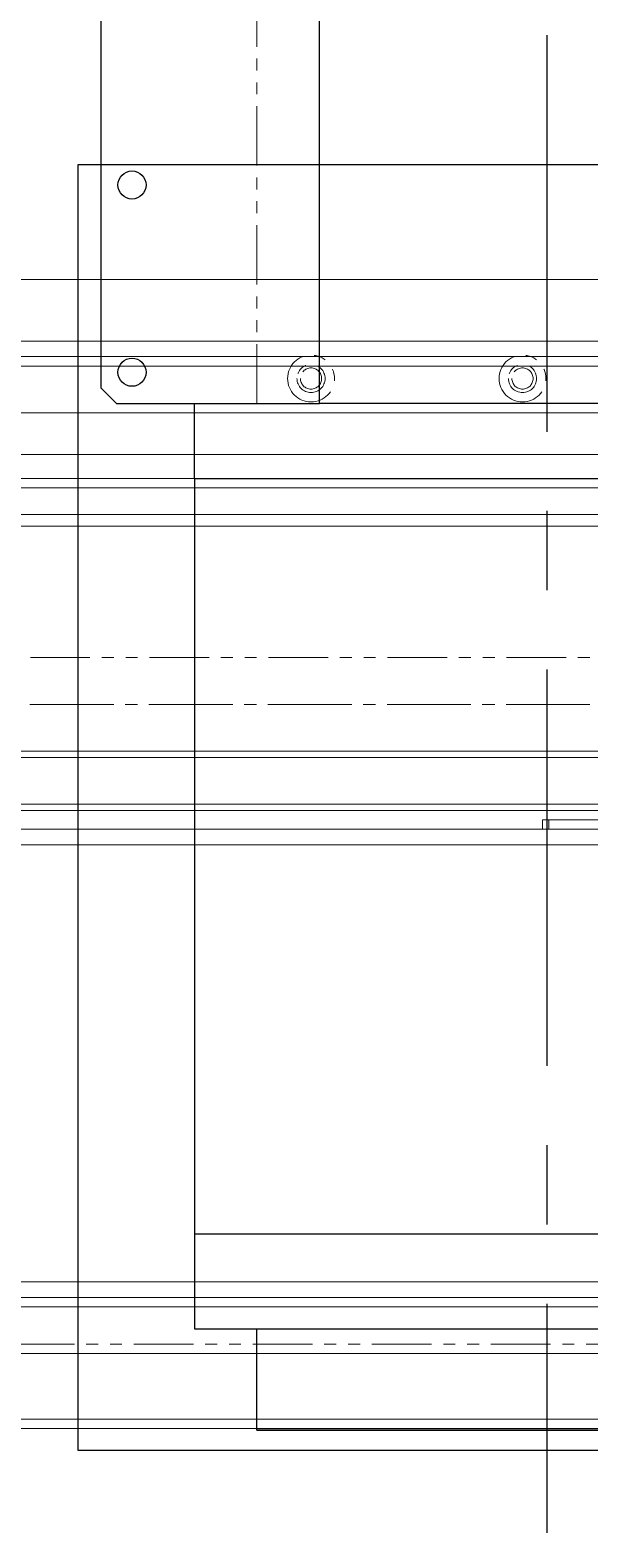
# Model space of a CAD drawing. Extents: x 500 to 100500, y -14500 to 21140.
# Drawn here: x 8303.8 to 8482.8, y -2721.7 to -2243 of the extents above; entities that cross this region are included whole.
import ezdxf

# ---------------------------------------------------------------- set-up
doc = ezdxf.new("R2010")
doc.units = 0
for name, pattern in [('CENTER', [10.16, 6.35, -1.27, 1.27, -1.27]), ('PHANTOM', [12.7, 6.35, -1.27, 1.27, -1.27, 1.27, -1.27]), ('SLD-Solid', [0])]:
    doc.linetypes.add(name, pattern=pattern)
doc.layers.get('0').update_dxf_attribs({"linetype": 'CONTINUOUS'})
doc.layers.add('Center', color=1, linetype='CENTER')
doc.layers.add('D', color=7, linetype='CONTINUOUS')
doc.layers.add('MODEL', color=7, linetype='SLD-Solid', lineweight=15)

# ---------------------------------------------------------------- blocks, each defined once
blk = doc.blocks.new('KZXCVASDF123')
at = {"color": 7, "linetype": 'Continuous', "lineweight": 18}
for p, q in [((-57059.57, -66462.67, 21.36), (-56255.07, -66462.67, 21.36)), ((-56273.07, -66467.67, 21.36), (-57059.57, -66467.67, 21.36)), ((-57059.57, -66470.67, 21.36), (-56268.07, -66470.67, 21.36)), ((-58754.07, -66485.67, 21.36), (-56215.07, -66485.67, 21.36)), ((-58754.07, -66506.67, 21.36), (-56215.07, -66506.67, 21.36)), ((-58754.07, -66509.67, 21.36), (-56215.07, -66509.67, 21.36))]:
    blk.add_line(p, q, dxfattribs=at)
blk = doc.blocks.new('KSLIDER')
at = {"color": 60, "linetype": 'PHANTOM', "lineweight": 18, "ltscale": 3}
for p, q in [((-53462.52, -64851.89, 21.36), (-52802.52, -64851.89, 21.36)), ((-53462.52, -64866.89, 21.36), (-52802.52, -64866.89, 21.36)), ((-52917.52, -64866.89, 21.36), (-53347.52, -64866.89, 21.36)), ((-53457.52, -65071.89, 21.36), (-52807.52, -65071.89, 21.36))]:
    blk.add_line(p, q, dxfattribs=at)
blk = doc.blocks.new('KASDADS')
at = {"layer": 'MODEL', "color": 4}
for p, q in [((-51206.16, -66230.79, 21.36), (-51602.52, -66230.79, 21.36)), ((-51602.52, -66286.79, 21.36), (-51051.16, -66286.79, 21.36)), ((-51884.66, -66309.79, 21.36), (-51239.16, -66309.79, 21.36)), ((-51588.56, -66306.05, 21.36), (-51046.16, -66306.05, 21.36)), ((-51607.52, -66381.89, 21.36), (-51323.02, -66381.89, 21.36)), ((-51928.52, -66383.89, 21.36), (-51334.02, -66383.89, 21.36)), ((-51362.33, -66398.89, 21.36), (-51928.52, -66398.89, 21.36)), ((-51607.52, -66400.89, 21.36), (-51364.83, -66400.89, 21.36)), ((-51398.58, -66406.89, 21.36), (-51398.58, -66403.89, 21.36)), ((-51398.58, -66403.89, 21.36), (-51396.58, -66403.89, 21.36)), ((-51396.58, -66403.89, 21.36), (-51396.58, -66406.89, 21.36)), ((-51396.58, -66403.89, 21.36), (-51368.93, -66403.89, 21.36)), ((-51033.02, -66406.89, 21.36), (-51607.52, -66406.89, 21.36)), ((-51607.52, -66411.89, 21.36), (-51053.02, -66411.89, 21.36)), ((-51607.52, -66551.89, 21.36), (-51033.02, -66551.89, 21.36)), ((-51071.02, -66556.89, 21.36), (-51607.52, -66556.89, 21.36)), ((-51607.52, -66559.89, 21.36), (-51066.02, -66559.89, 21.36)), ((-53552.02, -66574.89, 21.36), (-51013.02, -66574.89, 21.36)), ((-53552.02, -66595.89, 21.36), (-51013.02, -66595.89, 21.36)), ((-53552.02, -66598.89, 21.36), (-51013.02, -66598.89, 21.36))]:
    blk.add_line(p, q, dxfattribs=at)
blk = doc.blocks.new('KA$C100bd9fb')
at = {"color": 60, "linetype": 'PHANTOM', "lineweight": 18, "ltscale": 3}
for p, q in [((425, 0, 21.36), (425, 205, 21.36)), ((25, 0, 21.36), (425, 0, 21.36))]:
    blk.add_line(p, q, dxfattribs=at)
for centre, radius in [((340, 8, 21.36), 7.5), ((407.69, 8, 21.36), 7.5), ((340, 8, 21.36), 4.5), ((340, 8, 21.36), 3.4), ((407.69, 8, 21.36), 4.5), ((407.69, 8, 21.36), 3.4)]:
    blk.add_circle(centre, radius, dxfattribs=at)
blk = doc.blocks.new('KJVision F 2')
at = {"layer": 'Center', "color": 3, "ltscale": 20}
blk.add_line((-5386.22, -76388.32, -96.77), (-5386.22, -78093.69, -96.77), dxfattribs=at)
at = {"layer": 'D', "color": 3, "elevation": -96.77}
blk.add_lwpolyline([(-5536.22, -76429.7), (-5087.22, -76429.7), (-5087.22, -76841.7), (-5536.22, -76841.7)], close=True, dxfattribs=at)
blk = doc.blocks.new('KJG24hsdg')
at = {"color": 1, "linetype": 'Continuous', "lineweight": 25}
for p, q in [((-18230.42, -19762.27), (-18230.42, -19562.27)), ((-18300.42, -19567.27), (-18300.42, -19757.27)), ((-18300.42, -19757.27), (-18295.42, -19762.27)), ((-18295.42, -19762.27), (-18230.42, -19762.27)), ((-18270.42, -19786.42), (-18270.42, -19762.27)), ((-18220.42, -19762.27), (-18230.42, -19762.27)), ((-17880.42, -19762.27), (-18220.42, -19762.27)), ((-17830.42, -19786.42), (-18270.42, -19786.42)), ((-18270.42, -19786.42), (-18270.42, -20028.44)), ((-17830.42, -20028.44), (-18270.42, -20028.44)), ((-18270.42, -20028.44), (-18270.42, -20058.72)), ((-18270.42, -20058.72), (-17830.42, -20058.72)), ((-18250.42, -20091.1), (-18250.42, -20058.72)), ((-18250.42, -20091.1), (-17850.42, -20091.1)), ((-18250.42, -20091.23), (-18250.42, -20091.1)), ((-18250.42, -20091.23), (-17850.42, -20091.23))]:
    blk.add_line(p, q, dxfattribs=at)
for centre in [(-18290.42, -19692.27), (-18290.42, -19752.27)]:
    blk.add_circle(centre, 4.5, dxfattribs=at)

msp = doc.modelspace()

# ---------------------------------------------------------------- block references
at = {"layer": 'Center'}
msp.add_blockref('KJVision F 2', (13855.47, 74143.58, 20.95), dxfattribs=at)
at = {"layer": 'D', "color": 1}
for name, p in [('KZXCVASDF123', (65071.07, 64119.97, -31.83)), ('KASDADS', (59866.51, 63907.78, -97.17))]:
    msp.add_blockref(name, p, dxfattribs=at)
at = {"layer": 'D', "color": 0, "xscale": -1}
msp.add_blockref('KA$C100bd9fb', (8801.5, -2362.7, -31.83), dxfattribs=at)
at = {"layer": 'D'}
msp.add_blockref('KJG24hsdg', (26626.92, 17399.57, -10.47), dxfattribs=at)
at = {"layer": 'D', "color": 1, "xscale": -1}
msp.add_blockref('KSLIDER', (-44682.27, 62407.78, -162.52), dxfattribs=at)

doc.saveas('drawing.dxf')
